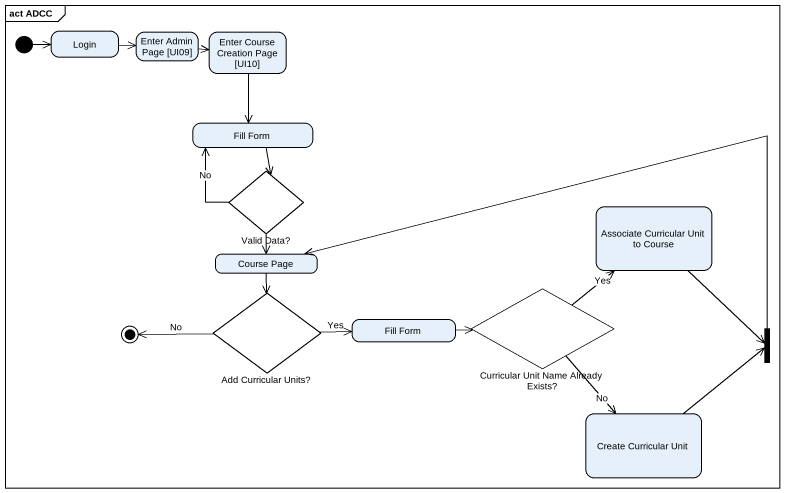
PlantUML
@startuml
mainframe act ADCC
hide empty description
state Login
state "Enter Admin Page [UI09]" as Enter_Admin_Page_UI09
state "Enter Course Creation Page [UI10]" as Enter_Course_Creation_Page
state "Fill Form" as Fill_Form
state "Valid Data?" as Valid_Data <<choice>>
state "Associate Curricular Unit to Course" as Associate_Curricular_Unit
state "Course Page" as Course_Page
state "Add Curricular Units?" as Add_Curricular_Units <<choice>>
state "Curricular Unit Name Already Exists?" as Curricular_Unit_Name <<choice>>
state "Fill Form" as Fill_Form_2
state fork1 <<join>>
state "Create Curricular Unit" as Create_Curricular_Unit
[*] -right-> Login
Login -right-> Enter_Admin_Page_UI09
Enter_Admin_Page_UI09 -right-> Enter_Course_Creation_Page
Enter_Course_Creation_Page --> Fill_Form
Fill_Form --> Valid_Data
Valid_Data -up-> Fill_Form : No
Valid_Data --> Course_Page
Associate_Curricular_Unit --> fork1
Course_Page --> Add_Curricular_Units
Add_Curricular_Units -right-> Fill_Form_2 : Yes
Curricular_Unit_Name -up-> Associate_Curricular_Unit : Yes
Curricular_Unit_Name --> Create_Curricular_Unit : No
Fill_Form_2 -right-> Curricular_Unit_Name
fork1 -left-> Course_Page
Create_Curricular_Unit -up-> fork1
Add_Curricular_Units -left-> [*] : No
@enduml
